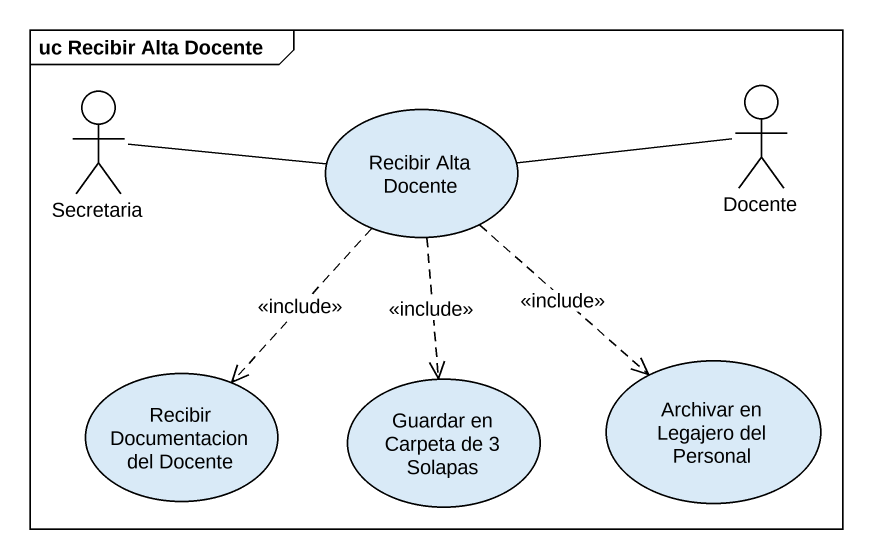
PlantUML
@startuml
mainframe uc Recibir Alta Docente
actor Secretaria
usecase "Recibir Alta Docente" as Recibir_Alta_Docente
actor Docente
usecase "Recibir Documentacion del Docente" as Recibir_Documentacion_del
usecase "Guardar en Carpeta de 3 Solapas" as Guardar_en_Carpeta_de_3
usecase "Archivar en Legajero del Personal" as Archivar_en_Legajero_del
Secretaria -right- Recibir_Alta_Docente
Recibir_Alta_Docente -right- Docente
Recibir_Alta_Docente ..> Recibir_Documentacion_del : <<include>>
Recibir_Alta_Docente ..> Guardar_en_Carpeta_de_3 : <<include>>
Recibir_Alta_Docente ..> Archivar_en_Legajero_del : <<include>>
@enduml
